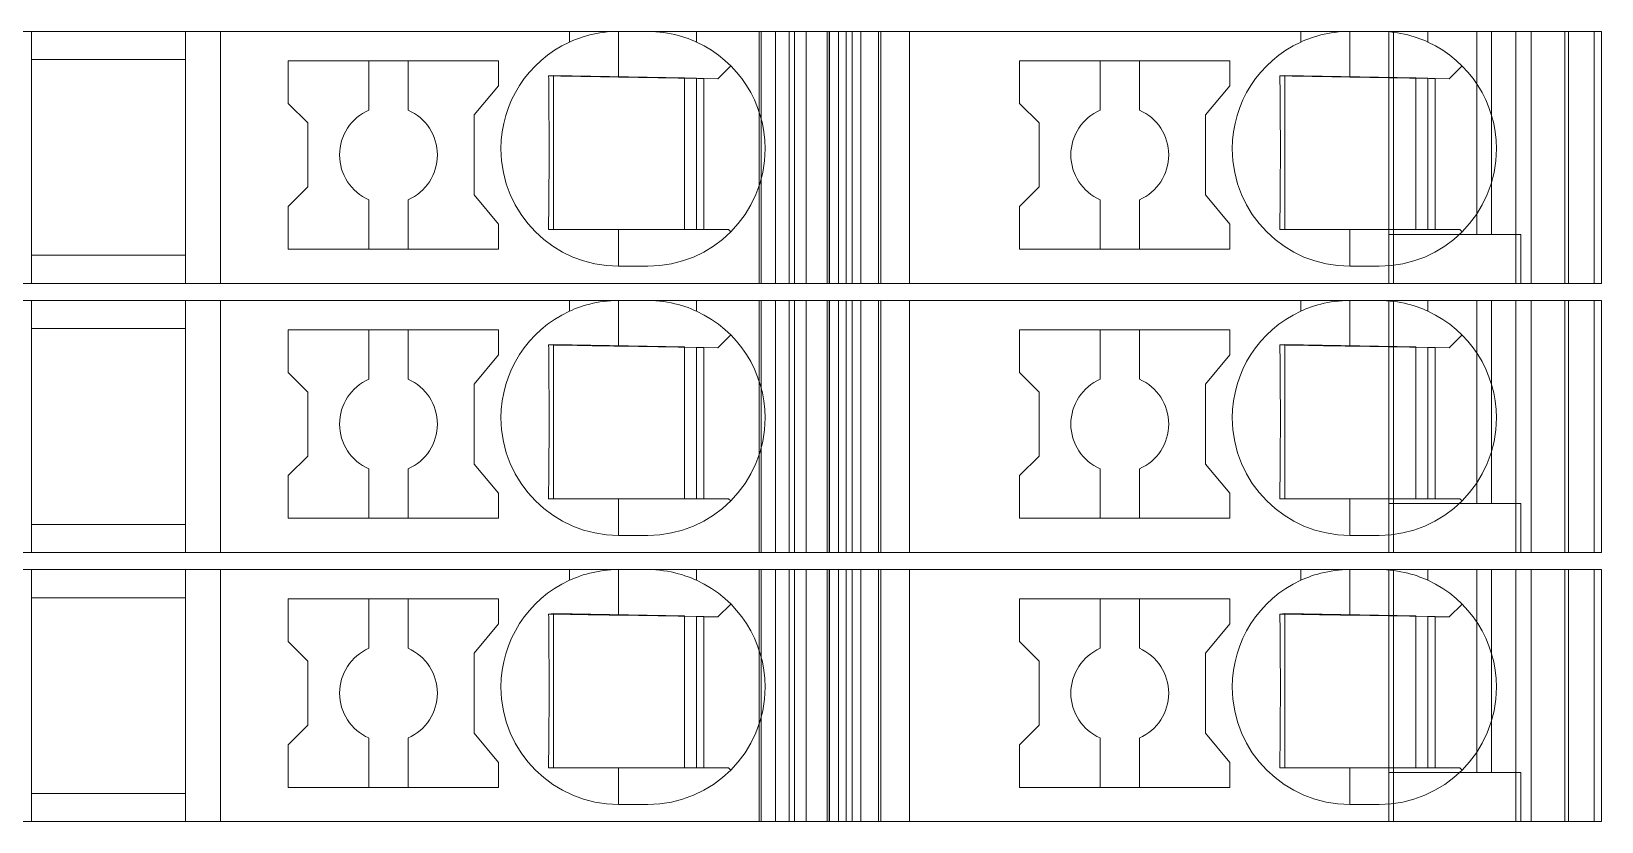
# Model space of a CAD drawing. Header units: millimetres. Extents: x 0 to 2100, y 0 to 1485.
# Drawn here: x 1258.05 to 1290.15, y 579.85 to 596 of the extents above; entities that cross this region are included whole.
import ezdxf
from ezdxf.enums import TextEntityAlignment as Align

# ---------------------------------------------------------------- set-up
doc = ezdxf.new("R2010")
doc.units = ezdxf.units.MM
for name, color, linetype, lineweight in [('EPLAN309', 5, 'Continuous', 5), ('EPLAN493', 5, 'Continuous', 5), ('MAIN-1', 7, 'Continuous', 5), ('MAIN-2', 7, 'Continuous', 5)]:
    doc.layers.add(name, color=color, linetype=linetype, lineweight=lineweight)
doc.styles.add('Tahoma', font='')
doc.styles.get('Tahoma').set_extended_font_data('Tahoma')

# ---------------------------------------------------------------- blocks, each defined once
blk = doc.blocks.new('EPLSYM_LibrarySPECIAL_Symbol12_Variant0_Placement8_37')
at = {"layer": 'EPLAN309', "lineweight": 13, "ltscale": 20}
blk.add_lwpolyline([(0, -5.15), (68.15, -5.15), (68.15, 0), (0, 0)], close=True, dxfattribs=at)
at = {"layer": 'EPLAN493', "color": 5, "style": 'Tahoma'}
blk.add_attdef('17_20450', text='', height=2.93475, dxfattribs=at).set_placement((0, -27.293475), align=Align.MIDDLE_RIGHT)
blk = doc.blocks.new('EPLSYM_LibrarySPECIAL_Symbol12_Variant0_Placement8_38')
at = {"layer": 'EPLAN309', "lineweight": 13, "ltscale": 20}
blk.add_lwpolyline([(0, -5.15), (68.15, -5.15), (68.15, 0), (0, 0)], close=True, dxfattribs=at)
at = {"layer": 'EPLAN493', "color": 5, "style": 'Tahoma'}
blk.add_attdef('17_20450', text='', height=2.93475, dxfattribs=at).set_placement((0, -27.293475), align=Align.MIDDLE_RIGHT)
blk = doc.blocks.new('EPLSYM_LibrarySPECIAL_Symbol12_Variant0_Placement8_39')
at = {"layer": 'EPLAN309', "lineweight": 13, "ltscale": 20}
blk.add_lwpolyline([(0, -5.15), (68.15, -5.15), (68.15, 0), (0, 0)], close=True, dxfattribs=at)
at = {"layer": 'EPLAN493', "color": 5, "style": 'Tahoma'}
blk.add_attdef('17_20450', text='', height=2.93475, dxfattribs=at).set_placement((0, -27.293475), align=Align.MIDDLE_RIGHT)

msp = doc.modelspace()

# ---------------------------------------------------------------- linework, layer by layer
at = {"layer": 'MAIN-1'}
for p, q in [((1258.05, 596), (1261.2, 596)), ((1258.05, 596), (1258.05, 590.85)), ((1261.919, 596), (1261.2, 596)), ((1261.2, 590.85), (1261.2, 596)), ((1269.05, 596), (1261.919, 596)), ((1261.919, 596), (1261.919, 590.85)), ((1269.05, 596), (1270.05, 596)), ((1269.05, 595.782), (1269.05, 596)), ((1269.102, 595.805), (1269.05, 595.782)), ((1269.156, 595.827), (1269.102, 595.805)), ((1269.213, 595.849), (1269.156, 595.827)), ((1269.272, 595.87), (1269.213, 595.849)), ((1269.333, 595.89), (1269.272, 595.87)), ((1269.397, 595.909), (1269.333, 595.89)), ((1269.463, 595.927), (1269.397, 595.909)), ((1269.531, 595.943), (1269.463, 595.927)), ((1269.601, 595.958), (1269.531, 595.943)), ((1269.673, 595.97), (1269.601, 595.958)), ((1269.746, 595.981), (1269.673, 595.97)), ((1269.821, 595.989), (1269.746, 595.981)), ((1269.897, 595.995), (1269.821, 595.989)), ((1269.973, 595.999), (1269.897, 595.995)), ((1270.05, 596), (1269.973, 595.999)), ((1270.05, 595.068), (1270.05, 596)), ((1270.05, 596), (1270.65, 596)), ((1270.65, 596), (1270.732, 595.999)), ((1271.65, 596), (1270.65, 596)), ((1270.732, 595.999), (1270.814, 595.994)), ((1270.814, 595.994), (1270.896, 595.987)), ((1270.896, 595.987), (1270.975, 595.978)), ((1270.975, 595.978), (1271.053, 595.966)), ((1271.053, 595.966), (1271.13, 595.952)), ((1271.13, 595.952), (1271.204, 595.935)), ((1271.204, 595.935), (1271.275, 595.917)), ((1271.275, 595.917), (1271.345, 595.897)), ((1271.345, 595.897), (1271.411, 595.876)), ((1271.411, 595.876), (1271.475, 595.854)), ((1271.475, 595.854), (1271.536, 595.831)), ((1271.536, 595.831), (1271.594, 595.806)), ((1271.594, 595.806), (1271.65, 595.782)), ((1271.65, 596), (1274.704, 596)), ((1271.65, 595.782), (1271.65, 596)), ((1274.832, 596), (1274.704, 596)), ((1274.704, 590.85), (1274.704, 596)), ((1274.832, 596), (1275.367, 596)), ((1274.832, 590.85), (1274.832, 596)), ((1276, 596), (1275.367, 596)), ((1275.367, 590.85), (1275.367, 596)), ((1276, 596), (1284, 596)), ((1276, 590.85), (1276, 596)), ((1284, 596), (1285, 596)), ((1284, 595.782), (1284, 596)), ((1284.052, 595.805), (1284, 595.782)), ((1284.106, 595.827), (1284.052, 595.805)), ((1284.163, 595.849), (1284.106, 595.827)), ((1284.222, 595.87), (1284.163, 595.849)), ((1284.283, 595.89), (1284.222, 595.87)), ((1284.347, 595.909), (1284.283, 595.89)), ((1284.413, 595.927), (1284.347, 595.909)), ((1284.481, 595.943), (1284.413, 595.927)), ((1284.551, 595.958), (1284.481, 595.943)), ((1284.622, 595.97), (1284.551, 595.958)), ((1284.696, 595.981), (1284.622, 595.97)), ((1284.771, 595.989), (1284.696, 595.981)), ((1284.847, 595.995), (1284.771, 595.989)), ((1284.923, 595.999), (1284.847, 595.995)), ((1285, 596), (1284.923, 595.999)), ((1285, 595.068), (1285, 596)), ((1285, 596), (1285.6, 596)), ((1285.6, 596), (1285.677, 595.999)), ((1286.6, 596), (1285.6, 596)), ((1285.677, 595.999), (1285.753, 595.995)), ((1285.753, 595.995), (1285.829, 595.989)), ((1285.829, 595.989), (1285.904, 595.981)), ((1285.904, 595.981), (1285.978, 595.97)), ((1285.978, 595.97), (1286.049, 595.958)), ((1286.049, 595.958), (1286.119, 595.943)), ((1286.119, 595.943), (1286.187, 595.927)), ((1286.187, 595.927), (1286.253, 595.909)), ((1286.253, 595.909), (1286.317, 595.89)), ((1286.317, 595.89), (1286.378, 595.87)), ((1286.378, 595.87), (1286.437, 595.849)), ((1286.437, 595.849), (1286.494, 595.827)), ((1286.494, 595.827), (1286.548, 595.805)), ((1286.548, 595.805), (1286.6, 595.782)), ((1286.6, 596), (1290, 596)), ((1286.6, 595.782), (1286.6, 596)), ((1290, 590.85), (1290, 596)), ((1258.05, 595.425), (1261.2, 595.425)), ((1263.3, 595.4), (1263.3, 594.529)), ((1263.3, 595.4), (1267.6, 595.4)), ((1264.95, 595.4), (1264.95, 594.392)), ((1265.75, 594.392), (1265.75, 595.4)), ((1267.6, 594.889), (1267.6, 595.4)), ((1272.083, 595.033), (1272.347, 595.297)), ((1278.25, 595.4), (1278.25, 594.529)), ((1278.25, 595.4), (1282.55, 595.4)), ((1279.9, 595.4), (1279.9, 594.392)), ((1280.7, 594.392), (1280.7, 595.4)), ((1282.55, 594.889), (1282.55, 595.4)), ((1287.033, 595.033), (1287.297, 595.297)), ((1267.1, 594.293), (1267.6, 594.889)), ((1268.624, 595.092), (1268.625, 595.022)), ((1268.685, 595.091), (1268.624, 595.092)), ((1268.625, 595.022), (1268.625, 594.95)), ((1268.625, 594.95), (1268.626, 594.877)), ((1268.626, 594.877), (1268.627, 594.803)), ((1268.746, 595.09), (1268.685, 595.091)), ((1268.721, 595.091), (1268.721, 591.95)), ((1268.809, 595.089), (1268.746, 595.09)), ((1268.873, 595.088), (1268.809, 595.089)), ((1268.937, 595.087), (1268.873, 595.088)), ((1269.003, 595.086), (1268.937, 595.087)), ((1269.071, 595.085), (1269.003, 595.086)), ((1269.14, 595.084), (1269.071, 595.085)), ((1269.21, 595.082), (1269.14, 595.084)), ((1269.283, 595.081), (1269.21, 595.082)), ((1269.358, 595.08), (1269.283, 595.081)), ((1269.435, 595.079), (1269.358, 595.08)), ((1269.514, 595.077), (1269.435, 595.079)), ((1269.597, 595.076), (1269.514, 595.077)), ((1269.682, 595.075), (1269.597, 595.076)), ((1269.771, 595.073), (1269.682, 595.075)), ((1269.862, 595.071), (1269.771, 595.073)), ((1269.955, 595.07), (1269.862, 595.071)), ((1270.05, 595.068), (1269.955, 595.07)), ((1270.05, 595.068), (1272.083, 595.033)), ((1271.4, 595.045), (1271.4, 591.95)), ((1271.65, 591.95), (1271.65, 595.04)), ((1271.8, 595.038), (1271.8, 591.95)), ((1282.05, 594.293), (1282.55, 594.889)), ((1283.574, 595.092), (1283.574, 595.022)), ((1283.635, 595.091), (1283.574, 595.092)), ((1283.574, 595.022), (1283.575, 594.95)), ((1283.575, 594.95), (1283.576, 594.877)), ((1283.576, 594.877), (1283.577, 594.803)), ((1283.696, 595.09), (1283.635, 595.091)), ((1283.671, 595.091), (1283.671, 591.95)), ((1283.759, 595.089), (1283.696, 595.09)), ((1283.822, 595.088), (1283.759, 595.089)), ((1283.887, 595.087), (1283.822, 595.088)), ((1283.953, 595.086), (1283.887, 595.087)), ((1284.021, 595.085), (1283.953, 595.086)), ((1284.09, 595.084), (1284.021, 595.085)), ((1284.16, 595.082), (1284.09, 595.084)), ((1284.233, 595.081), (1284.16, 595.082)), ((1284.307, 595.08), (1284.233, 595.081)), ((1284.385, 595.079), (1284.307, 595.08)), ((1284.464, 595.077), (1284.385, 595.079)), ((1284.547, 595.076), (1284.464, 595.077)), ((1284.632, 595.075), (1284.547, 595.076)), ((1284.72, 595.073), (1284.632, 595.075)), ((1284.812, 595.071), (1284.72, 595.073)), ((1284.905, 595.07), (1284.812, 595.071)), ((1285, 595.068), (1284.905, 595.07)), ((1285, 595.068), (1287.033, 595.033)), ((1286.35, 595.045), (1286.35, 591.95)), ((1286.6, 591.95), (1286.6, 595.04)), ((1286.75, 595.038), (1286.75, 591.95)), ((1263.7, 594.129), (1263.3, 594.529)), ((1268.627, 594.803), (1268.628, 594.727)), ((1268.628, 594.727), (1268.628, 594.649)), ((1268.628, 594.649), (1268.629, 594.57)), ((1268.629, 594.57), (1268.63, 594.488)), ((1278.65, 594.129), (1278.25, 594.529)), ((1283.577, 594.803), (1283.577, 594.727)), ((1283.577, 594.727), (1283.578, 594.649)), ((1283.578, 594.649), (1283.579, 594.57)), ((1283.579, 594.57), (1283.58, 594.488)), ((1267.1, 594.293), (1267.1, 592.657)), ((1268.63, 594.488), (1268.63, 594.404)), ((1268.63, 594.404), (1268.631, 594.317)), ((1268.631, 594.317), (1268.631, 594.226)), ((1268.631, 594.226), (1268.632, 594.132)), ((1282.05, 594.293), (1282.05, 592.657)), ((1283.58, 594.488), (1283.58, 594.404)), ((1283.58, 594.404), (1283.581, 594.317)), ((1283.581, 594.317), (1283.581, 594.226)), ((1283.581, 594.226), (1283.582, 594.132)), ((1263.7, 594.129), (1263.7, 592.821)), ((1268.632, 594.132), (1268.633, 594.034)), ((1268.633, 594.034), (1268.633, 593.931)), ((1268.633, 593.931), (1268.633, 593.824)), ((1278.65, 594.129), (1278.65, 592.821)), ((1283.582, 594.132), (1283.582, 594.034)), ((1283.582, 594.034), (1283.583, 593.931)), ((1283.583, 593.931), (1283.583, 593.824)), ((1268.633, 593.824), (1268.633, 593.713)), ((1268.633, 593.713), (1268.634, 593.6)), ((1268.634, 593.6), (1268.633, 593.479)), ((1283.583, 593.824), (1283.583, 593.713)), ((1283.583, 593.713), (1283.583, 593.6)), ((1283.583, 593.6), (1283.583, 593.479)), ((1268.633, 593.247), (1268.632, 593.138)), ((1268.633, 593.479), (1268.633, 593.361)), ((1268.633, 593.361), (1268.633, 593.247)), ((1283.583, 593.247), (1283.582, 593.138)), ((1283.583, 593.479), (1283.583, 593.361)), ((1283.583, 593.361), (1283.583, 593.247)), ((1268.632, 593.034), (1268.631, 592.934)), ((1268.631, 592.934), (1268.631, 592.839)), ((1268.632, 593.138), (1268.632, 593.034)), ((1283.582, 593.034), (1283.581, 592.934)), ((1283.581, 592.934), (1283.581, 592.839)), ((1283.582, 593.138), (1283.582, 593.034)), ((1263.7, 592.821), (1263.3, 592.421)), ((1267.1, 592.657), (1267.6, 592.061)), ((1268.629, 592.659), (1268.628, 592.573)), ((1268.628, 592.573), (1268.628, 592.49)), ((1268.63, 592.748), (1268.629, 592.659)), ((1268.631, 592.839), (1268.63, 592.748)), ((1278.65, 592.821), (1278.25, 592.421)), ((1282.05, 592.657), (1282.55, 592.061)), ((1283.579, 592.659), (1283.578, 592.573)), ((1283.578, 592.573), (1283.578, 592.49)), ((1283.58, 592.748), (1283.579, 592.659)), ((1283.581, 592.839), (1283.58, 592.748)), ((1263.3, 592.421), (1263.3, 591.55)), ((1264.95, 592.558), (1264.95, 591.55)), ((1265.75, 592.558), (1265.75, 591.55)), ((1268.625, 592.25), (1268.624, 592.174)), ((1268.626, 592.329), (1268.625, 592.25)), ((1268.627, 592.408), (1268.626, 592.329)), ((1268.628, 592.49), (1268.627, 592.408)), ((1278.25, 592.421), (1278.25, 591.55)), ((1279.9, 592.558), (1279.9, 591.55)), ((1280.7, 592.558), (1280.7, 591.55)), ((1283.575, 592.25), (1283.574, 592.174)), ((1283.576, 592.329), (1283.575, 592.25)), ((1283.577, 592.408), (1283.576, 592.329)), ((1283.578, 592.49), (1283.577, 592.408)), ((1267.6, 591.55), (1267.6, 592.061)), ((1268.623, 592.024), (1268.622, 591.95)), ((1268.622, 591.95), (1268.683, 591.95)), ((1268.624, 592.098), (1268.623, 592.024)), ((1268.624, 592.174), (1268.624, 592.098)), ((1268.683, 591.95), (1268.746, 591.95)), ((1268.746, 591.95), (1268.809, 591.95)), ((1268.809, 591.95), (1268.873, 591.95)), ((1268.873, 591.95), (1268.939, 591.95)), ((1268.939, 591.95), (1269.005, 591.95)), ((1269.005, 591.95), (1269.074, 591.95)), ((1269.074, 591.95), (1269.144, 591.95)), ((1269.144, 591.95), (1269.215, 591.95)), ((1269.215, 591.95), (1269.289, 591.95)), ((1269.289, 591.95), (1269.364, 591.95)), ((1269.364, 591.95), (1269.442, 591.95)), ((1269.442, 591.95), (1269.522, 591.95)), ((1269.522, 591.95), (1269.605, 591.95)), ((1269.605, 591.95), (1269.69, 591.95)), ((1269.69, 591.95), (1269.778, 591.95)), ((1269.778, 591.95), (1269.867, 591.95)), ((1269.867, 591.95), (1269.958, 591.95)), ((1269.958, 591.95), (1270.05, 591.95)), ((1270.05, 591.95), (1272.3, 591.95)), ((1270.05, 591.95), (1270.05, 591.2)), ((1272.347, 591.903), (1272.3, 591.95)), ((1282.55, 591.55), (1282.55, 592.061)), ((1283.573, 592.024), (1283.572, 591.95)), ((1283.572, 591.95), (1283.633, 591.95)), ((1283.574, 592.098), (1283.573, 592.024)), ((1283.574, 592.174), (1283.574, 592.098)), ((1283.633, 591.95), (1283.695, 591.95)), ((1283.695, 591.95), (1283.759, 591.95)), ((1283.759, 591.95), (1283.823, 591.95)), ((1283.823, 591.95), (1283.889, 591.95)), ((1283.889, 591.95), (1283.955, 591.95)), ((1283.955, 591.95), (1284.024, 591.95)), ((1284.024, 591.95), (1284.093, 591.95)), ((1284.093, 591.95), (1284.165, 591.95)), ((1284.165, 591.95), (1284.239, 591.95)), ((1284.239, 591.95), (1284.314, 591.95)), ((1284.314, 591.95), (1284.392, 591.95)), ((1284.392, 591.95), (1284.472, 591.95)), ((1284.472, 591.95), (1284.555, 591.95)), ((1284.555, 591.95), (1284.64, 591.95)), ((1284.64, 591.95), (1284.727, 591.95)), ((1284.727, 591.95), (1284.817, 591.95)), ((1284.817, 591.95), (1284.908, 591.95)), ((1284.908, 591.95), (1285, 591.95)), ((1285, 591.95), (1285, 591.2)), ((1285, 591.95), (1287.25, 591.95)), ((1287.297, 591.903), (1287.25, 591.95)), ((1258.05, 591.425), (1261.2, 591.425)), ((1267.6, 591.55), (1263.3, 591.55)), ((1282.55, 591.55), (1278.25, 591.55)), ((1270.65, 591.2), (1270.05, 591.2)), ((1285.6, 591.2), (1285, 591.2)), ((1258.05, 590.85), (1261.2, 590.85)), ((1261.919, 590.85), (1261.2, 590.85)), ((1261.919, 590.85), (1274.704, 590.85)), ((1273.544, 590.85), (1273.544, 590.85)), ((1273.65, 590.85), (1273.65, 590.85)), ((1274.832, 590.85), (1274.704, 590.85)), ((1274.832, 590.85), (1275.367, 590.85)), ((1276, 590.85), (1275.367, 590.85)), ((1276, 590.85), (1290, 590.85)), ((1288.5, 590.85), (1288.5, 590.85)), ((1258.05, 590.5), (1261.2, 590.5)), ((1258.05, 590.5), (1258.05, 585.35)), ((1261.919, 590.5), (1261.2, 590.5)), ((1261.2, 585.35), (1261.2, 590.5)), ((1269.05, 590.5), (1261.919, 590.5)), ((1261.919, 590.5), (1261.919, 585.35)), ((1269.05, 590.5), (1270.05, 590.5)), ((1269.05, 590.282), (1269.05, 590.5)), ((1269.156, 590.327), (1269.102, 590.305)), ((1269.213, 590.349), (1269.156, 590.327)), ((1269.272, 590.37), (1269.213, 590.349)), ((1269.333, 590.39), (1269.272, 590.37)), ((1269.397, 590.409), (1269.333, 590.39)), ((1269.463, 590.427), (1269.397, 590.409)), ((1269.531, 590.443), (1269.463, 590.427)), ((1269.601, 590.458), (1269.531, 590.443)), ((1269.673, 590.47), (1269.601, 590.458)), ((1269.746, 590.481), (1269.673, 590.47)), ((1269.821, 590.489), (1269.746, 590.481)), ((1269.897, 590.495), (1269.821, 590.489)), ((1269.973, 590.499), (1269.897, 590.495)), ((1270.05, 590.5), (1269.973, 590.499)), ((1270.05, 589.568), (1270.05, 590.5)), ((1270.05, 590.5), (1270.65, 590.5)), ((1270.65, 590.5), (1270.732, 590.499)), ((1271.65, 590.5), (1270.65, 590.5)), ((1270.732, 590.499), (1270.814, 590.494)), ((1270.814, 590.494), (1270.896, 590.487)), ((1270.896, 590.487), (1270.975, 590.478)), ((1270.975, 590.478), (1271.053, 590.466)), ((1271.053, 590.466), (1271.13, 590.452)), ((1271.13, 590.452), (1271.204, 590.435)), ((1271.204, 590.435), (1271.275, 590.417)), ((1271.275, 590.417), (1271.345, 590.397)), ((1271.345, 590.397), (1271.411, 590.376)), ((1271.411, 590.376), (1271.475, 590.354)), ((1271.475, 590.354), (1271.536, 590.331)), ((1271.536, 590.331), (1271.594, 590.306)), ((1271.65, 590.5), (1274.704, 590.5)), ((1271.65, 590.282), (1271.65, 590.5)), ((1274.832, 590.5), (1274.704, 590.5)), ((1274.704, 585.35), (1274.704, 590.5)), ((1274.832, 590.5), (1275.367, 590.5)), ((1274.832, 585.35), (1274.832, 590.5)), ((1276, 590.5), (1275.367, 590.5)), ((1275.367, 585.35), (1275.367, 590.5)), ((1276, 590.5), (1284, 590.5)), ((1276, 585.35), (1276, 590.5)), ((1284, 590.5), (1285, 590.5)), ((1284, 590.282), (1284, 590.5)), ((1284.106, 590.327), (1284.052, 590.305)), ((1284.163, 590.349), (1284.106, 590.327)), ((1284.222, 590.37), (1284.163, 590.349)), ((1284.283, 590.39), (1284.222, 590.37)), ((1284.347, 590.409), (1284.283, 590.39)), ((1284.413, 590.427), (1284.347, 590.409)), ((1284.481, 590.443), (1284.413, 590.427)), ((1284.551, 590.458), (1284.481, 590.443)), ((1284.622, 590.47), (1284.551, 590.458)), ((1284.696, 590.481), (1284.622, 590.47)), ((1284.771, 590.489), (1284.696, 590.481)), ((1284.847, 590.495), (1284.771, 590.489)), ((1284.923, 590.499), (1284.847, 590.495)), ((1285, 590.5), (1284.923, 590.499)), ((1285, 589.568), (1285, 590.5)), ((1285, 590.5), (1285.6, 590.5)), ((1285.6, 590.5), (1285.677, 590.499)), ((1286.6, 590.5), (1285.6, 590.5)), ((1285.677, 590.499), (1285.753, 590.495)), ((1285.753, 590.495), (1285.829, 590.489)), ((1285.829, 590.489), (1285.904, 590.481)), ((1285.904, 590.481), (1285.978, 590.47)), ((1285.978, 590.47), (1286.049, 590.458)), ((1286.049, 590.458), (1286.119, 590.443)), ((1286.119, 590.443), (1286.187, 590.427)), ((1286.187, 590.427), (1286.253, 590.409)), ((1286.253, 590.409), (1286.317, 590.39)), ((1286.317, 590.39), (1286.378, 590.37)), ((1286.378, 590.37), (1286.437, 590.349)), ((1286.437, 590.349), (1286.494, 590.327)), ((1286.494, 590.327), (1286.548, 590.305)), ((1286.6, 590.5), (1290, 590.5)), ((1286.6, 590.282), (1286.6, 590.5)), ((1290, 585.35), (1290, 590.5)), ((1269.102, 590.305), (1269.05, 590.282)), ((1271.594, 590.306), (1271.65, 590.282)), ((1284.052, 590.305), (1284, 590.282)), ((1286.548, 590.305), (1286.6, 590.282)), ((1258.05, 589.925), (1261.2, 589.925)), ((1263.3, 589.9), (1263.3, 589.029)), ((1263.3, 589.9), (1267.6, 589.9)), ((1264.95, 589.9), (1264.95, 588.892)), ((1265.75, 588.892), (1265.75, 589.9)), ((1267.6, 589.389), (1267.6, 589.9)), ((1272.083, 589.533), (1272.347, 589.797)), ((1278.25, 589.9), (1278.25, 589.029)), ((1278.25, 589.9), (1282.55, 589.9)), ((1279.9, 589.9), (1279.9, 588.892)), ((1280.7, 588.892), (1280.7, 589.9)), ((1282.55, 589.389), (1282.55, 589.9)), ((1287.033, 589.533), (1287.297, 589.797)), ((1267.1, 588.793), (1267.6, 589.389)), ((1268.624, 589.592), (1268.625, 589.522)), ((1268.685, 589.591), (1268.624, 589.592)), ((1268.625, 589.522), (1268.625, 589.45)), ((1268.625, 589.45), (1268.626, 589.377)), ((1268.626, 589.377), (1268.627, 589.303)), ((1268.746, 589.59), (1268.685, 589.591)), ((1268.721, 589.591), (1268.721, 586.45)), ((1268.809, 589.589), (1268.746, 589.59)), ((1268.873, 589.588), (1268.809, 589.589)), ((1268.937, 589.587), (1268.873, 589.588)), ((1269.003, 589.586), (1268.937, 589.587)), ((1269.071, 589.585), (1269.003, 589.586)), ((1269.14, 589.584), (1269.071, 589.585)), ((1269.21, 589.582), (1269.14, 589.584)), ((1269.283, 589.581), (1269.21, 589.582)), ((1269.358, 589.58), (1269.283, 589.581)), ((1269.435, 589.579), (1269.358, 589.58)), ((1269.514, 589.577), (1269.435, 589.579)), ((1269.597, 589.576), (1269.514, 589.577)), ((1269.682, 589.575), (1269.597, 589.576)), ((1269.771, 589.573), (1269.682, 589.575)), ((1269.862, 589.571), (1269.771, 589.573)), ((1269.955, 589.57), (1269.862, 589.571)), ((1270.05, 589.568), (1269.955, 589.57)), ((1270.05, 589.568), (1272.083, 589.533)), ((1271.4, 589.545), (1271.4, 586.45)), ((1271.65, 586.45), (1271.65, 589.54)), ((1271.8, 589.538), (1271.8, 586.45)), ((1282.05, 588.793), (1282.55, 589.389)), ((1283.574, 589.592), (1283.574, 589.522)), ((1283.635, 589.591), (1283.574, 589.592)), ((1283.574, 589.522), (1283.575, 589.45)), ((1283.575, 589.45), (1283.576, 589.377)), ((1283.576, 589.377), (1283.577, 589.303)), ((1283.696, 589.59), (1283.635, 589.591)), ((1283.671, 589.591), (1283.671, 586.45)), ((1283.759, 589.589), (1283.696, 589.59)), ((1283.822, 589.588), (1283.759, 589.589)), ((1283.887, 589.587), (1283.822, 589.588)), ((1283.953, 589.586), (1283.887, 589.587)), ((1284.021, 589.585), (1283.953, 589.586)), ((1284.09, 589.584), (1284.021, 589.585)), ((1284.16, 589.582), (1284.09, 589.584)), ((1284.233, 589.581), (1284.16, 589.582)), ((1284.307, 589.58), (1284.233, 589.581)), ((1284.385, 589.579), (1284.307, 589.58)), ((1284.464, 589.577), (1284.385, 589.579)), ((1284.547, 589.576), (1284.464, 589.577)), ((1284.632, 589.575), (1284.547, 589.576)), ((1284.72, 589.573), (1284.632, 589.575)), ((1284.812, 589.571), (1284.72, 589.573)), ((1284.905, 589.57), (1284.812, 589.571)), ((1285, 589.568), (1284.905, 589.57)), ((1285, 589.568), (1287.033, 589.533)), ((1286.35, 589.545), (1286.35, 586.45)), ((1286.6, 586.45), (1286.6, 589.54)), ((1286.75, 589.538), (1286.75, 586.45)), ((1268.627, 589.303), (1268.628, 589.227)), ((1268.628, 589.227), (1268.628, 589.149)), ((1268.628, 589.149), (1268.629, 589.07)), ((1268.629, 589.07), (1268.63, 588.988)), ((1283.577, 589.303), (1283.577, 589.227)), ((1283.577, 589.227), (1283.578, 589.149)), ((1283.578, 589.149), (1283.579, 589.07)), ((1283.579, 589.07), (1283.58, 588.988)), ((1263.7, 588.629), (1263.3, 589.029)), ((1267.1, 588.793), (1267.1, 587.157)), ((1268.63, 588.988), (1268.63, 588.904)), ((1268.63, 588.904), (1268.631, 588.817)), ((1268.631, 588.817), (1268.631, 588.726)), ((1268.631, 588.726), (1268.632, 588.632)), ((1278.65, 588.629), (1278.25, 589.029)), ((1282.05, 588.793), (1282.05, 587.157)), ((1283.58, 588.988), (1283.58, 588.904)), ((1283.58, 588.904), (1283.581, 588.817)), ((1283.581, 588.817), (1283.581, 588.726)), ((1283.581, 588.726), (1283.582, 588.632)), ((1263.7, 588.629), (1263.7, 587.321)), ((1268.632, 588.632), (1268.633, 588.534)), ((1268.633, 588.534), (1268.633, 588.431)), ((1268.633, 588.431), (1268.633, 588.324)), ((1278.65, 588.629), (1278.65, 587.321)), ((1283.582, 588.632), (1283.582, 588.534)), ((1283.582, 588.534), (1283.583, 588.431)), ((1283.583, 588.431), (1283.583, 588.324)), ((1268.633, 588.324), (1268.633, 588.213)), ((1268.633, 588.213), (1268.634, 588.1)), ((1268.634, 588.1), (1268.633, 587.979)), ((1283.583, 588.324), (1283.583, 588.213)), ((1283.583, 588.213), (1283.583, 588.1)), ((1283.583, 588.1), (1283.583, 587.979)), ((1268.633, 587.979), (1268.633, 587.861)), ((1268.633, 587.861), (1268.633, 587.747)), ((1283.583, 587.979), (1283.583, 587.861)), ((1283.583, 587.861), (1283.583, 587.747)), ((1268.632, 587.534), (1268.631, 587.434)), ((1268.631, 587.434), (1268.631, 587.339)), ((1268.633, 587.747), (1268.632, 587.638)), ((1268.632, 587.638), (1268.632, 587.534)), ((1283.582, 587.534), (1283.581, 587.434)), ((1283.581, 587.434), (1283.581, 587.339)), ((1283.583, 587.747), (1283.582, 587.638)), ((1283.582, 587.638), (1283.582, 587.534)), ((1263.7, 587.321), (1263.3, 586.921)), ((1267.1, 587.157), (1267.6, 586.561)), ((1268.629, 587.159), (1268.628, 587.073)), ((1268.63, 587.248), (1268.629, 587.159)), ((1268.631, 587.339), (1268.63, 587.248)), ((1278.65, 587.321), (1278.25, 586.921)), ((1282.05, 587.157), (1282.55, 586.561)), ((1283.579, 587.159), (1283.578, 587.073)), ((1283.58, 587.248), (1283.579, 587.159)), ((1283.581, 587.339), (1283.58, 587.248)), ((1263.3, 586.921), (1263.3, 586.05)), ((1264.95, 587.058), (1264.95, 586.05)), ((1265.75, 587.058), (1265.75, 586.05)), ((1268.626, 586.829), (1268.625, 586.75)), ((1268.627, 586.908), (1268.626, 586.829)), ((1268.628, 586.99), (1268.627, 586.908)), ((1268.628, 587.073), (1268.628, 586.99)), ((1278.25, 586.921), (1278.25, 586.05)), ((1279.9, 587.058), (1279.9, 586.05)), ((1280.7, 587.058), (1280.7, 586.05)), ((1283.576, 586.829), (1283.575, 586.75)), ((1283.577, 586.908), (1283.576, 586.829)), ((1283.578, 586.99), (1283.577, 586.908)), ((1283.578, 587.073), (1283.578, 586.99)), ((1267.6, 586.05), (1267.6, 586.561)), ((1268.623, 586.524), (1268.622, 586.45)), ((1268.624, 586.598), (1268.623, 586.524)), ((1268.625, 586.75), (1268.624, 586.674)), ((1268.624, 586.674), (1268.624, 586.598)), ((1282.55, 586.05), (1282.55, 586.561)), ((1283.573, 586.524), (1283.572, 586.45)), ((1283.574, 586.598), (1283.573, 586.524)), ((1283.575, 586.75), (1283.574, 586.674)), ((1283.574, 586.674), (1283.574, 586.598)), ((1268.622, 586.45), (1268.683, 586.45)), ((1268.683, 586.45), (1268.746, 586.45)), ((1268.746, 586.45), (1268.809, 586.45)), ((1268.809, 586.45), (1268.873, 586.45)), ((1268.873, 586.45), (1268.939, 586.45)), ((1268.939, 586.45), (1269.005, 586.45)), ((1269.005, 586.45), (1269.074, 586.45)), ((1269.074, 586.45), (1269.144, 586.45)), ((1269.144, 586.45), (1269.215, 586.45)), ((1269.215, 586.45), (1269.289, 586.45)), ((1269.289, 586.45), (1269.364, 586.45)), ((1269.364, 586.45), (1269.442, 586.45)), ((1269.442, 586.45), (1269.522, 586.45)), ((1269.522, 586.45), (1269.605, 586.45)), ((1269.605, 586.45), (1269.69, 586.45)), ((1269.69, 586.45), (1269.778, 586.45)), ((1269.778, 586.45), (1269.867, 586.45)), ((1269.867, 586.45), (1269.958, 586.45)), ((1269.958, 586.45), (1270.05, 586.45)), ((1270.05, 586.45), (1272.3, 586.45)), ((1270.05, 586.45), (1270.05, 585.7)), ((1272.347, 586.403), (1272.3, 586.45)), ((1283.572, 586.45), (1283.633, 586.45)), ((1283.633, 586.45), (1283.695, 586.45)), ((1283.695, 586.45), (1283.759, 586.45)), ((1283.759, 586.45), (1283.823, 586.45)), ((1283.823, 586.45), (1283.889, 586.45)), ((1283.889, 586.45), (1283.955, 586.45)), ((1283.955, 586.45), (1284.024, 586.45)), ((1284.024, 586.45), (1284.093, 586.45)), ((1284.093, 586.45), (1284.165, 586.45)), ((1284.165, 586.45), (1284.239, 586.45)), ((1284.239, 586.45), (1284.314, 586.45)), ((1284.314, 586.45), (1284.392, 586.45)), ((1284.392, 586.45), (1284.472, 586.45)), ((1284.472, 586.45), (1284.555, 586.45)), ((1284.555, 586.45), (1284.64, 586.45)), ((1284.64, 586.45), (1284.727, 586.45)), ((1284.727, 586.45), (1284.817, 586.45)), ((1284.817, 586.45), (1284.908, 586.45)), ((1284.908, 586.45), (1285, 586.45)), ((1285, 586.45), (1285, 585.7)), ((1285, 586.45), (1287.25, 586.45)), ((1287.297, 586.403), (1287.25, 586.45)), ((1258.05, 585.925), (1261.2, 585.925)), ((1267.6, 586.05), (1263.3, 586.05)), ((1282.55, 586.05), (1278.25, 586.05)), ((1270.65, 585.7), (1270.05, 585.7)), ((1285.6, 585.7), (1285, 585.7)), ((1258.05, 585.35), (1261.2, 585.35)), ((1261.919, 585.35), (1261.2, 585.35)), ((1261.919, 585.35), (1274.704, 585.35)), ((1273.544, 585.35), (1273.544, 585.35)), ((1273.65, 585.35), (1273.65, 585.35)), ((1274.832, 585.35), (1274.704, 585.35)), ((1274.832, 585.35), (1275.367, 585.35)), ((1276, 585.35), (1275.367, 585.35)), ((1276, 585.35), (1290, 585.35)), ((1288.5, 585.35), (1288.5, 585.35)), ((1258.05, 585), (1261.2, 585)), ((1258.05, 585), (1258.05, 579.85)), ((1261.919, 585), (1261.2, 585)), ((1261.2, 579.85), (1261.2, 585)), ((1269.05, 585), (1261.919, 585)), ((1261.919, 585), (1261.919, 579.85)), ((1269.05, 585), (1270.05, 585)), ((1269.05, 584.782), (1269.05, 585)), ((1269.272, 584.87), (1269.213, 584.849)), ((1269.333, 584.89), (1269.272, 584.87)), ((1269.397, 584.909), (1269.333, 584.89)), ((1269.463, 584.927), (1269.397, 584.909)), ((1269.531, 584.943), (1269.463, 584.927)), ((1269.601, 584.958), (1269.531, 584.943)), ((1269.673, 584.97), (1269.601, 584.958)), ((1269.746, 584.981), (1269.673, 584.97)), ((1269.821, 584.989), (1269.746, 584.981)), ((1269.897, 584.995), (1269.821, 584.989)), ((1269.973, 584.999), (1269.897, 584.995)), ((1270.05, 585), (1269.973, 584.999)), ((1270.05, 584.068), (1270.05, 585)), ((1270.05, 585), (1270.65, 585)), ((1270.65, 585), (1270.732, 584.999)), ((1271.65, 585), (1270.65, 585)), ((1270.732, 584.999), (1270.814, 584.994)), ((1270.814, 584.994), (1270.896, 584.987)), ((1270.896, 584.987), (1270.975, 584.978)), ((1270.975, 584.978), (1271.053, 584.966)), ((1271.053, 584.966), (1271.13, 584.952)), ((1271.13, 584.952), (1271.204, 584.935)), ((1271.204, 584.935), (1271.275, 584.917)), ((1271.275, 584.917), (1271.345, 584.897)), ((1271.345, 584.897), (1271.411, 584.876)), ((1271.411, 584.876), (1271.475, 584.854)), ((1271.65, 585), (1274.704, 585)), ((1271.65, 584.782), (1271.65, 585)), ((1274.832, 585), (1274.704, 585)), ((1274.704, 579.85), (1274.704, 585)), ((1274.832, 585), (1275.367, 585)), ((1274.832, 579.85), (1274.832, 585)), ((1276, 585), (1275.367, 585)), ((1275.367, 579.85), (1275.367, 585)), ((1276, 585), (1284, 585)), ((1276, 579.85), (1276, 585)), ((1284, 585), (1285, 585)), ((1284, 584.782), (1284, 585)), ((1284.222, 584.87), (1284.163, 584.849)), ((1284.283, 584.89), (1284.222, 584.87)), ((1284.347, 584.909), (1284.283, 584.89)), ((1284.413, 584.927), (1284.347, 584.909)), ((1284.481, 584.943), (1284.413, 584.927)), ((1284.551, 584.958), (1284.481, 584.943)), ((1284.622, 584.97), (1284.551, 584.958)), ((1284.696, 584.981), (1284.622, 584.97)), ((1284.771, 584.989), (1284.696, 584.981)), ((1284.847, 584.995), (1284.771, 584.989)), ((1284.923, 584.999), (1284.847, 584.995)), ((1285, 585), (1284.923, 584.999)), ((1285, 584.068), (1285, 585)), ((1285, 585), (1285.6, 585)), ((1285.6, 585), (1285.677, 584.999)), ((1286.6, 585), (1285.6, 585)), ((1285.677, 584.999), (1285.753, 584.995)), ((1285.753, 584.995), (1285.829, 584.989)), ((1285.829, 584.989), (1285.904, 584.981)), ((1285.904, 584.981), (1285.978, 584.97)), ((1285.978, 584.97), (1286.049, 584.958)), ((1286.049, 584.958), (1286.119, 584.943)), ((1286.119, 584.943), (1286.187, 584.927)), ((1286.187, 584.927), (1286.253, 584.909)), ((1286.253, 584.909), (1286.317, 584.89)), ((1286.317, 584.89), (1286.378, 584.87)), ((1286.378, 584.87), (1286.437, 584.849)), ((1286.6, 585), (1290, 585)), ((1286.6, 584.782), (1286.6, 585)), ((1290, 579.85), (1290, 585)), ((1269.102, 584.805), (1269.05, 584.782)), ((1269.156, 584.827), (1269.102, 584.805)), ((1269.213, 584.849), (1269.156, 584.827)), ((1271.475, 584.854), (1271.536, 584.831)), ((1271.536, 584.831), (1271.594, 584.806)), ((1271.594, 584.806), (1271.65, 584.782)), ((1284.052, 584.805), (1284, 584.782)), ((1284.106, 584.827), (1284.052, 584.805)), ((1284.163, 584.849), (1284.106, 584.827)), ((1286.437, 584.849), (1286.494, 584.827)), ((1286.494, 584.827), (1286.548, 584.805)), ((1286.548, 584.805), (1286.6, 584.782)), ((1258.05, 584.425), (1261.2, 584.425)), ((1263.3, 584.4), (1263.3, 583.529)), ((1263.3, 584.4), (1267.6, 584.4)), ((1264.95, 584.4), (1264.95, 583.392)), ((1265.75, 583.392), (1265.75, 584.4)), ((1267.6, 583.889), (1267.6, 584.4)), ((1272.083, 584.033), (1272.347, 584.297)), ((1278.25, 584.4), (1278.25, 583.529)), ((1278.25, 584.4), (1282.55, 584.4)), ((1279.9, 584.4), (1279.9, 583.392)), ((1280.7, 583.392), (1280.7, 584.4)), ((1282.55, 583.889), (1282.55, 584.4)), ((1287.033, 584.033), (1287.297, 584.297)), ((1268.624, 584.092), (1268.625, 584.022)), ((1268.685, 584.091), (1268.624, 584.092)), ((1268.625, 584.022), (1268.625, 583.95)), ((1268.625, 583.95), (1268.626, 583.877)), ((1268.746, 584.09), (1268.685, 584.091)), ((1268.721, 584.091), (1268.721, 580.95)), ((1268.809, 584.089), (1268.746, 584.09)), ((1268.873, 584.088), (1268.809, 584.089)), ((1268.937, 584.087), (1268.873, 584.088)), ((1269.003, 584.086), (1268.937, 584.087)), ((1269.071, 584.085), (1269.003, 584.086)), ((1269.14, 584.084), (1269.071, 584.085)), ((1269.21, 584.082), (1269.14, 584.084)), ((1269.283, 584.081), (1269.21, 584.082)), ((1269.358, 584.08), (1269.283, 584.081)), ((1269.435, 584.079), (1269.358, 584.08)), ((1269.514, 584.077), (1269.435, 584.079)), ((1269.597, 584.076), (1269.514, 584.077)), ((1269.682, 584.075), (1269.597, 584.076)), ((1269.771, 584.073), (1269.682, 584.075)), ((1269.862, 584.071), (1269.771, 584.073)), ((1269.955, 584.07), (1269.862, 584.071)), ((1270.05, 584.068), (1269.955, 584.07)), ((1270.05, 584.068), (1272.083, 584.033)), ((1271.4, 584.045), (1271.4, 580.95)), ((1271.65, 580.95), (1271.65, 584.04)), ((1271.8, 584.038), (1271.8, 580.95)), ((1283.574, 584.092), (1283.574, 584.022)), ((1283.635, 584.091), (1283.574, 584.092)), ((1283.574, 584.022), (1283.575, 583.95)), ((1283.575, 583.95), (1283.576, 583.877)), ((1283.696, 584.09), (1283.635, 584.091)), ((1283.671, 584.091), (1283.671, 580.95)), ((1283.759, 584.089), (1283.696, 584.09)), ((1283.822, 584.088), (1283.759, 584.089)), ((1283.887, 584.087), (1283.822, 584.088)), ((1283.953, 584.086), (1283.887, 584.087)), ((1284.021, 584.085), (1283.953, 584.086)), ((1284.09, 584.084), (1284.021, 584.085)), ((1284.16, 584.082), (1284.09, 584.084)), ((1284.233, 584.081), (1284.16, 584.082)), ((1284.307, 584.08), (1284.233, 584.081)), ((1284.385, 584.079), (1284.307, 584.08)), ((1284.464, 584.077), (1284.385, 584.079)), ((1284.547, 584.076), (1284.464, 584.077)), ((1284.632, 584.075), (1284.547, 584.076)), ((1284.72, 584.073), (1284.632, 584.075)), ((1284.812, 584.071), (1284.72, 584.073)), ((1284.905, 584.07), (1284.812, 584.071)), ((1285, 584.068), (1284.905, 584.07)), ((1285, 584.068), (1287.033, 584.033)), ((1286.35, 584.045), (1286.35, 580.95)), ((1286.6, 580.95), (1286.6, 584.04)), ((1286.75, 584.038), (1286.75, 580.95)), ((1267.1, 583.293), (1267.6, 583.889)), ((1268.626, 583.877), (1268.627, 583.803)), ((1268.627, 583.803), (1268.628, 583.727)), ((1268.628, 583.727), (1268.628, 583.649)), ((1268.628, 583.649), (1268.629, 583.57)), ((1282.05, 583.293), (1282.55, 583.889)), ((1283.576, 583.877), (1283.577, 583.803)), ((1283.577, 583.803), (1283.577, 583.727)), ((1283.577, 583.727), (1283.578, 583.649)), ((1283.578, 583.649), (1283.579, 583.57)), ((1263.7, 583.129), (1263.3, 583.529)), ((1267.1, 583.293), (1267.1, 581.657)), ((1268.629, 583.57), (1268.63, 583.488)), ((1268.63, 583.488), (1268.63, 583.404)), ((1268.63, 583.404), (1268.631, 583.317)), ((1268.631, 583.317), (1268.631, 583.226)), ((1278.65, 583.129), (1278.25, 583.529)), ((1282.05, 583.293), (1282.05, 581.657)), ((1283.579, 583.57), (1283.58, 583.488)), ((1283.58, 583.488), (1283.58, 583.404)), ((1283.58, 583.404), (1283.581, 583.317)), ((1283.581, 583.317), (1283.581, 583.226)), ((1263.7, 583.129), (1263.7, 581.821)), ((1268.631, 583.226), (1268.632, 583.132)), ((1268.632, 583.132), (1268.633, 583.034)), ((1268.633, 583.034), (1268.633, 582.931)), ((1278.65, 583.129), (1278.65, 581.821)), ((1283.581, 583.226), (1283.582, 583.132)), ((1283.582, 583.132), (1283.582, 583.034)), ((1283.582, 583.034), (1283.583, 582.931)), ((1268.633, 582.931), (1268.633, 582.824)), ((1268.633, 582.824), (1268.633, 582.713)), ((1268.633, 582.713), (1268.634, 582.6)), ((1283.583, 582.931), (1283.583, 582.824)), ((1283.583, 582.824), (1283.583, 582.713)), ((1283.583, 582.713), (1283.583, 582.6)), ((1268.634, 582.6), (1268.633, 582.479)), ((1268.633, 582.479), (1268.633, 582.361)), ((1268.633, 582.361), (1268.633, 582.247)), ((1283.583, 582.6), (1283.583, 582.479)), ((1283.583, 582.479), (1283.583, 582.361)), ((1283.583, 582.361), (1283.583, 582.247)), ((1268.632, 582.034), (1268.631, 581.934)), ((1268.633, 582.247), (1268.632, 582.138)), ((1268.632, 582.138), (1268.632, 582.034)), ((1283.582, 582.034), (1283.581, 581.934)), ((1283.583, 582.247), (1283.582, 582.138)), ((1283.582, 582.138), (1283.582, 582.034)), ((1263.7, 581.821), (1263.3, 581.421)), ((1267.1, 581.657), (1267.6, 581.061)), ((1268.629, 581.659), (1268.628, 581.573)), ((1268.63, 581.748), (1268.629, 581.659)), ((1268.631, 581.839), (1268.63, 581.748)), ((1268.631, 581.934), (1268.631, 581.839)), ((1278.65, 581.821), (1278.25, 581.421)), ((1282.05, 581.657), (1282.55, 581.061)), ((1283.579, 581.659), (1283.578, 581.573)), ((1283.58, 581.748), (1283.579, 581.659)), ((1283.581, 581.839), (1283.58, 581.748)), ((1283.581, 581.934), (1283.581, 581.839)), ((1263.3, 581.421), (1263.3, 580.55)), ((1264.95, 581.558), (1264.95, 580.55)), ((1265.75, 581.558), (1265.75, 580.55)), ((1268.627, 581.408), (1268.626, 581.329)), ((1268.628, 581.49), (1268.627, 581.408)), ((1268.628, 581.573), (1268.628, 581.49)), ((1278.25, 581.421), (1278.25, 580.55)), ((1279.9, 581.558), (1279.9, 580.55)), ((1280.7, 581.558), (1280.7, 580.55)), ((1283.577, 581.408), (1283.576, 581.329)), ((1283.578, 581.49), (1283.577, 581.408)), ((1283.578, 581.573), (1283.578, 581.49)), ((1267.6, 580.55), (1267.6, 581.061)), ((1268.623, 581.024), (1268.622, 580.95)), ((1268.624, 581.098), (1268.623, 581.024)), ((1268.625, 581.25), (1268.624, 581.174)), ((1268.624, 581.174), (1268.624, 581.098)), ((1268.626, 581.329), (1268.625, 581.25)), ((1282.55, 580.55), (1282.55, 581.061)), ((1283.573, 581.024), (1283.572, 580.95)), ((1283.574, 581.098), (1283.573, 581.024)), ((1283.575, 581.25), (1283.574, 581.174)), ((1283.574, 581.174), (1283.574, 581.098)), ((1283.576, 581.329), (1283.575, 581.25)), ((1268.622, 580.95), (1268.683, 580.95)), ((1268.683, 580.95), (1268.746, 580.95)), ((1268.746, 580.95), (1268.809, 580.95)), ((1268.809, 580.95), (1268.873, 580.95)), ((1268.873, 580.95), (1268.939, 580.95)), ((1268.939, 580.95), (1269.005, 580.95)), ((1269.005, 580.95), (1269.074, 580.95)), ((1269.074, 580.95), (1269.144, 580.95)), ((1269.144, 580.95), (1269.215, 580.95)), ((1269.215, 580.95), (1269.289, 580.95)), ((1269.289, 580.95), (1269.364, 580.95)), ((1269.364, 580.95), (1269.442, 580.95)), ((1269.442, 580.95), (1269.522, 580.95)), ((1269.522, 580.95), (1269.605, 580.95)), ((1269.605, 580.95), (1269.69, 580.95)), ((1269.69, 580.95), (1269.778, 580.95)), ((1269.778, 580.95), (1269.867, 580.95)), ((1269.867, 580.95), (1269.958, 580.95)), ((1269.958, 580.95), (1270.05, 580.95)), ((1270.05, 580.95), (1272.3, 580.95)), ((1270.05, 580.95), (1270.05, 580.2)), ((1272.347, 580.903), (1272.3, 580.95)), ((1283.572, 580.95), (1283.633, 580.95)), ((1283.633, 580.95), (1283.695, 580.95)), ((1283.695, 580.95), (1283.759, 580.95)), ((1283.759, 580.95), (1283.823, 580.95)), ((1283.823, 580.95), (1283.889, 580.95)), ((1283.889, 580.95), (1283.955, 580.95)), ((1283.955, 580.95), (1284.024, 580.95)), ((1284.024, 580.95), (1284.093, 580.95)), ((1284.093, 580.95), (1284.165, 580.95)), ((1284.165, 580.95), (1284.239, 580.95)), ((1284.239, 580.95), (1284.314, 580.95)), ((1284.314, 580.95), (1284.392, 580.95)), ((1284.392, 580.95), (1284.472, 580.95)), ((1284.472, 580.95), (1284.555, 580.95)), ((1284.555, 580.95), (1284.64, 580.95)), ((1284.64, 580.95), (1284.727, 580.95)), ((1284.727, 580.95), (1284.817, 580.95)), ((1284.817, 580.95), (1284.908, 580.95)), ((1284.908, 580.95), (1285, 580.95)), ((1285, 580.95), (1285, 580.2)), ((1285, 580.95), (1287.25, 580.95)), ((1287.297, 580.903), (1287.25, 580.95)), ((1258.05, 580.425), (1261.2, 580.425)), ((1267.6, 580.55), (1263.3, 580.55)), ((1282.55, 580.55), (1278.25, 580.55)), ((1270.65, 580.2), (1270.05, 580.2)), ((1285.6, 580.2), (1285, 580.2)), ((1258.05, 579.85), (1261.2, 579.85)), ((1261.919, 579.85), (1261.2, 579.85)), ((1261.919, 579.85), (1274.704, 579.85)), ((1273.544, 579.85), (1273.544, 579.85)), ((1273.65, 579.85), (1273.65, 579.85)), ((1274.832, 579.85), (1274.704, 579.85)), ((1274.832, 579.85), (1275.367, 579.85)), ((1276, 579.85), (1275.367, 579.85)), ((1276, 579.85), (1290, 579.85)), ((1288.5, 579.85), (1288.5, 579.85))]:
    msp.add_line(p, q, dxfattribs=at)
for centre, radius, start, end in [((1270.05, 593.6), 2.4, 114.6244, 180), ((1270.65, 593.6), 2.4, 0, 65.3756), ((1285, 593.6), 2.4, 114.6244, 180), ((1285.6, 593.6), 2.4, 0, 65.3756), ((1265.35, 593.475), 1, 113.5782, 180), ((1265.35, 593.475), 1, 0, 66.4218), ((1280.3, 593.475), 1, 113.5782, 180), ((1280.3, 593.475), 1, 0, 66.4218), ((1270.05, 593.6), 2.4, 180, 270), ((1270.65, 593.6), 2.4, 270, 0), ((1285, 593.6), 2.4, 180, 270), ((1285.6, 593.6), 2.4, 270, 0), ((1265.35, 593.475), 1, 180, 246.4218), ((1265.35, 593.475), 1, 293.5782, 0), ((1280.3, 593.475), 1, 180, 246.4218), ((1280.3, 593.475), 1, 293.5782, 0), ((1270.05, 588.1), 2.4, 114.6244, 180), ((1270.65, 588.1), 2.4, 0, 65.3756), ((1285, 588.1), 2.4, 114.6244, 180), ((1285.6, 588.1), 2.4, 0, 65.3756), ((1265.35, 587.975), 1, 113.5782, 180), ((1265.35, 587.975), 1, 0, 66.4218), ((1280.3, 587.975), 1, 113.5782, 180), ((1280.3, 587.975), 1, 0, 66.4218), ((1270.05, 588.1), 2.4, 180, 270), ((1270.65, 588.1), 2.4, 270, 0), ((1285, 588.1), 2.4, 180, 270), ((1285.6, 588.1), 2.4, 270, 0), ((1265.35, 587.975), 1, 180, 246.4218), ((1265.35, 587.975), 1, 293.5782, 0), ((1280.3, 587.975), 1, 180, 246.4218), ((1280.3, 587.975), 1, 293.5782, 0), ((1270.05, 582.6), 2.4, 114.6244, 180), ((1270.65, 582.6), 2.4, 0, 65.3756), ((1285, 582.6), 2.4, 114.6244, 180), ((1285.6, 582.6), 2.4, 0, 65.3756), ((1265.35, 582.475), 1, 113.5782, 180), ((1265.35, 582.475), 1, 0, 66.4218), ((1280.3, 582.475), 1, 113.5782, 180), ((1280.3, 582.475), 1, 0, 66.4218), ((1265.35, 582.475), 1, 180, 246.4218), ((1265.35, 582.475), 1, 293.5782, 0), ((1270.05, 582.6), 2.4, 180, 270), ((1270.65, 582.6), 2.4, 270, 0), ((1280.3, 582.475), 1, 180, 246.4218), ((1280.3, 582.475), 1, 293.5782, 0), ((1285, 582.6), 2.4, 180, 270), ((1285.6, 582.6), 2.4, 270, 0)]:
    msp.add_arc(centre, radius, start, end, dxfattribs=at)
at = {"layer": 'MAIN-2'}
for p, q in [((1272.931, 590.85), (1272.931, 596)), ((1272.971, 596), (1272.971, 590.85)), ((1273.262, 596), (1273.262, 590.85)), ((1273.544, 590.85), (1273.544, 596)), ((1273.65, 590.85), (1273.65, 596)), ((1273.891, 596), (1273.891, 590.85)), ((1274.316, 596), (1274.316, 590.85)), ((1274.361, 596), (1274.361, 590.85)), ((1274.363, 590.85), (1274.363, 596)), ((1274.55, 596), (1274.55, 590.85)), ((1275.008, 590.85), (1275.008, 596)), ((1275.414, 596), (1275.414, 590.85)), ((1285.8, 596), (1285.8, 590.85)), ((1285.898, 596), (1285.898, 590.85)), ((1287.6, 596), (1287.6, 591.85)), ((1287.9, 591.85), (1287.9, 596)), ((1288.4, 596), (1288.4, 590.85)), ((1288.709, 590.85), (1288.709, 596)), ((1289.4, 590.85), (1289.4, 596)), ((1289.47, 596), (1289.47, 590.85)), ((1268.721, 595.1), (1268.624, 595.092)), ((1268.721, 595.1), (1268.721, 595.091)), ((1271.4, 595.053), (1268.721, 595.1)), ((1271.4, 595.048), (1271.4, 595.053)), ((1271.65, 595.043), (1271.4, 595.048)), ((1271.4, 595.048), (1271.4, 595.045)), ((1271.65, 595.043), (1271.65, 595.042)), ((1271.8, 595.039), (1271.65, 595.042)), ((1271.65, 595.04), (1271.65, 595.042)), ((1271.8, 595.038), (1271.8, 595.039)), ((1271.8, 595.038), (1272.083, 595.033)), ((1271.8, 595.038), (1271.8, 595.038)), ((1283.671, 595.1), (1283.574, 595.092)), ((1283.671, 595.1), (1283.671, 595.091)), ((1286.35, 595.053), (1283.671, 595.1)), ((1286.35, 595.048), (1286.35, 595.053)), ((1286.6, 595.043), (1286.35, 595.048)), ((1286.35, 595.048), (1286.35, 595.045)), ((1286.6, 595.043), (1286.6, 595.042)), ((1286.75, 595.039), (1286.6, 595.042)), ((1286.6, 595.04), (1286.6, 595.042)), ((1286.75, 595.038), (1286.75, 595.039)), ((1286.75, 595.038), (1287.033, 595.033)), ((1286.75, 595.038), (1286.75, 595.038)), ((1271.4, 591.95), (1271.4, 591.95)), ((1271.65, 591.95), (1271.65, 591.95)), ((1286.35, 591.95), (1286.35, 591.95)), ((1286.6, 591.95), (1286.6, 591.95)), ((1272.347, 591.903), (1272.347, 591.903)), ((1285.8, 591.85), (1288.5, 591.85)), ((1287.297, 591.903), (1287.297, 591.903)), ((1288.5, 590.85), (1288.5, 591.85)), ((1272.931, 585.35), (1272.931, 590.5)), ((1272.971, 590.5), (1272.971, 585.35)), ((1273.262, 590.5), (1273.262, 585.35)), ((1273.544, 585.35), (1273.544, 590.5)), ((1273.65, 585.35), (1273.65, 590.5)), ((1273.891, 590.5), (1273.891, 585.35)), ((1274.316, 590.5), (1274.316, 585.35)), ((1274.361, 590.5), (1274.361, 585.35)), ((1274.363, 585.35), (1274.363, 590.5)), ((1274.55, 590.5), (1274.55, 585.35)), ((1275.008, 585.35), (1275.008, 590.5)), ((1275.414, 590.5), (1275.414, 585.35)), ((1285.8, 590.5), (1285.8, 585.35)), ((1285.898, 590.5), (1285.898, 585.35)), ((1287.6, 590.5), (1287.6, 586.35)), ((1287.9, 586.35), (1287.9, 590.5)), ((1288.4, 590.5), (1288.4, 585.35)), ((1288.709, 585.35), (1288.709, 590.5)), ((1289.4, 585.35), (1289.4, 590.5)), ((1289.47, 590.5), (1289.47, 585.35)), ((1268.721, 589.6), (1268.624, 589.592)), ((1268.721, 589.6), (1268.721, 589.591)), ((1271.4, 589.553), (1268.721, 589.6)), ((1271.4, 589.548), (1271.4, 589.553)), ((1271.65, 589.543), (1271.4, 589.548)), ((1271.4, 589.548), (1271.4, 589.545)), ((1271.65, 589.543), (1271.65, 589.542)), ((1271.8, 589.539), (1271.65, 589.542)), ((1271.65, 589.54), (1271.65, 589.542)), ((1271.8, 589.538), (1271.8, 589.539)), ((1271.8, 589.538), (1272.083, 589.533)), ((1271.8, 589.538), (1271.8, 589.538)), ((1283.671, 589.6), (1283.574, 589.592)), ((1283.671, 589.6), (1283.671, 589.591)), ((1286.35, 589.553), (1283.671, 589.6)), ((1286.35, 589.548), (1286.35, 589.553)), ((1286.6, 589.543), (1286.35, 589.548)), ((1286.35, 589.548), (1286.35, 589.545)), ((1286.6, 589.543), (1286.6, 589.542)), ((1286.75, 589.539), (1286.6, 589.542)), ((1286.6, 589.54), (1286.6, 589.542)), ((1286.75, 589.538), (1286.75, 589.539)), ((1286.75, 589.538), (1287.033, 589.533)), ((1286.75, 589.538), (1286.75, 589.538)), ((1271.4, 586.45), (1271.4, 586.45)), ((1271.65, 586.45), (1271.65, 586.45)), ((1272.347, 586.403), (1272.347, 586.403)), ((1285.8, 586.35), (1288.5, 586.35)), ((1286.35, 586.45), (1286.35, 586.45)), ((1286.6, 586.45), (1286.6, 586.45)), ((1287.297, 586.403), (1287.297, 586.403)), ((1288.5, 585.35), (1288.5, 586.35)), ((1272.931, 579.85), (1272.931, 585)), ((1272.971, 585), (1272.971, 579.85)), ((1273.262, 585), (1273.262, 579.85)), ((1273.544, 579.85), (1273.544, 585)), ((1273.65, 579.85), (1273.65, 585)), ((1273.891, 585), (1273.891, 579.85)), ((1274.316, 585), (1274.316, 579.85)), ((1274.361, 585), (1274.361, 579.85)), ((1274.363, 579.85), (1274.363, 585)), ((1274.55, 585), (1274.55, 579.85)), ((1275.008, 579.85), (1275.008, 585)), ((1275.414, 585), (1275.414, 579.85)), ((1285.8, 585), (1285.8, 579.85)), ((1285.898, 585), (1285.898, 579.85)), ((1287.6, 585), (1287.6, 580.85)), ((1287.9, 580.85), (1287.9, 585)), ((1288.4, 585), (1288.4, 579.85)), ((1288.709, 579.85), (1288.709, 585)), ((1289.4, 579.85), (1289.4, 585)), ((1289.47, 585), (1289.47, 579.85)), ((1268.721, 584.1), (1268.624, 584.092)), ((1268.721, 584.1), (1268.721, 584.091)), ((1271.4, 584.053), (1268.721, 584.1)), ((1271.4, 584.048), (1271.4, 584.053)), ((1271.65, 584.043), (1271.4, 584.048)), ((1271.4, 584.048), (1271.4, 584.045)), ((1271.65, 584.043), (1271.65, 584.042)), ((1271.8, 584.039), (1271.65, 584.042)), ((1271.65, 584.04), (1271.65, 584.042)), ((1271.8, 584.038), (1271.8, 584.039)), ((1271.8, 584.038), (1272.083, 584.033)), ((1271.8, 584.038), (1271.8, 584.038)), ((1283.671, 584.1), (1283.574, 584.092)), ((1283.671, 584.1), (1283.671, 584.091)), ((1286.35, 584.053), (1283.671, 584.1)), ((1286.35, 584.048), (1286.35, 584.053)), ((1286.6, 584.043), (1286.35, 584.048)), ((1286.35, 584.048), (1286.35, 584.045)), ((1286.6, 584.043), (1286.6, 584.042)), ((1286.75, 584.039), (1286.6, 584.042)), ((1286.6, 584.04), (1286.6, 584.042)), ((1286.75, 584.038), (1286.75, 584.039)), ((1286.75, 584.038), (1287.033, 584.033)), ((1286.75, 584.038), (1286.75, 584.038)), ((1271.4, 580.95), (1271.4, 580.95)), ((1271.65, 580.95), (1271.65, 580.95)), ((1272.347, 580.903), (1272.347, 580.903)), ((1285.8, 580.85), (1288.5, 580.85)), ((1286.35, 580.95), (1286.35, 580.95)), ((1286.6, 580.95), (1286.6, 580.95)), ((1287.297, 580.903), (1287.297, 580.903)), ((1288.5, 579.85), (1288.5, 580.85))]:
    msp.add_line(p, q, dxfattribs=at)

# ---------------------------------------------------------------- block references
for name, p in [('EPLSYM_LibrarySPECIAL_Symbol12_Variant0_Placement8_37', (1222, 596)), ('EPLSYM_LibrarySPECIAL_Symbol12_Variant0_Placement8_38', (1222, 590.5)), ('EPLSYM_LibrarySPECIAL_Symbol12_Variant0_Placement8_39', (1222, 585))]:
    msp.add_blockref(name, p)

doc.saveas('drawing.dxf')
